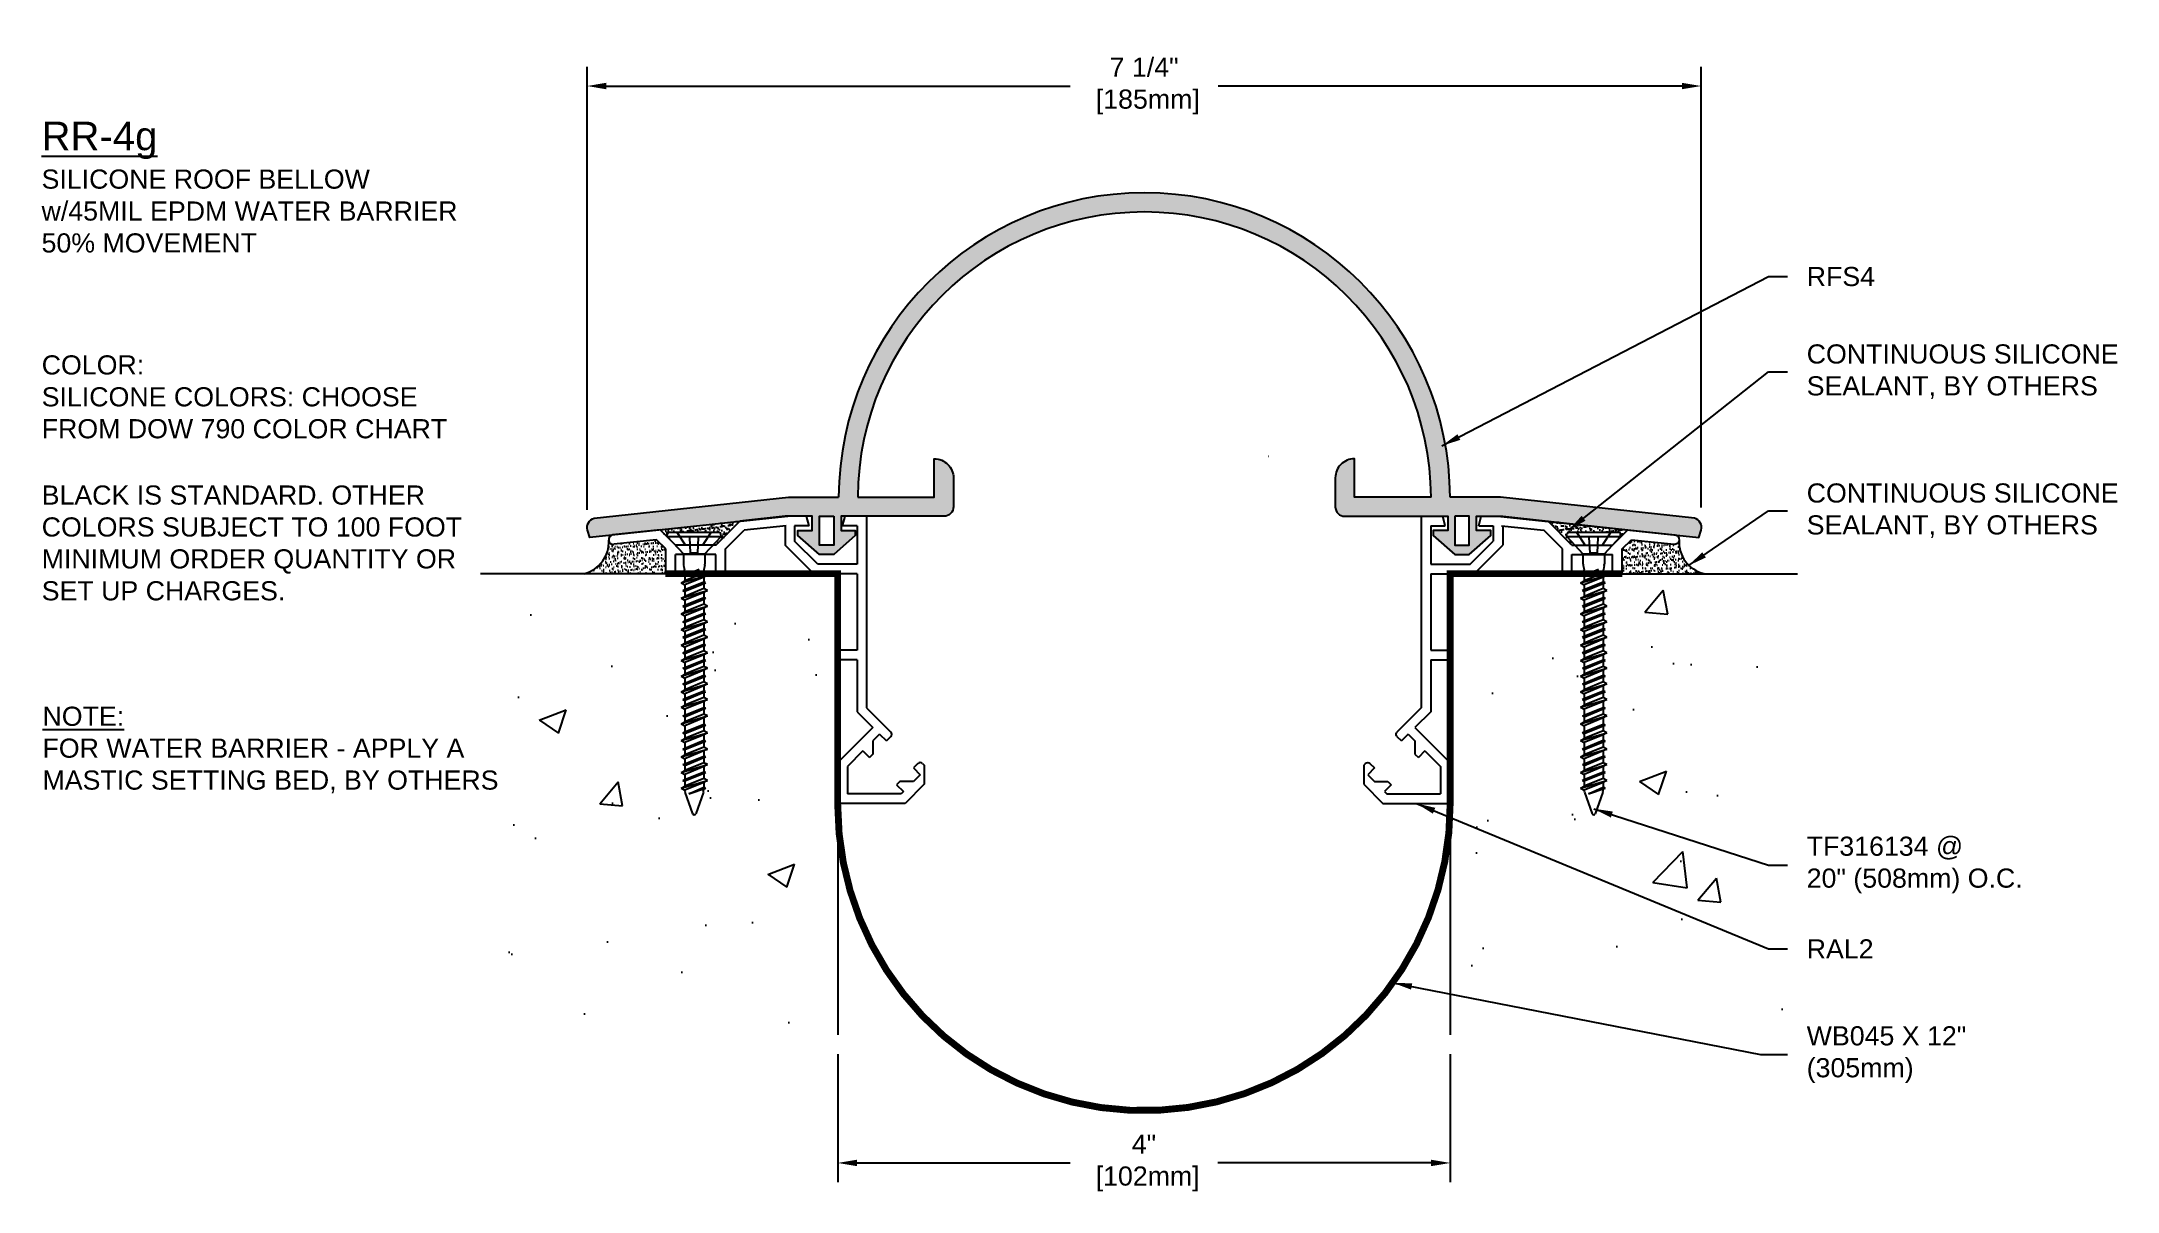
# Model space of a CAD drawing. Header units: inches. Extents: x 0.2 to 13.7, y 0.4 to 7.9.
import ezdxf

# ---------------------------------------------------------------- set-up
doc = ezdxf.new("R2010")
doc.units = ezdxf.units.IN
doc.header["$MEASUREMENT"] = 0
doc.linetypes.add('DASHED', pattern=[0.75, 0.5, -0.25])
for name, color, linetype in [('Anchors', 4, 'Continuous'), ('Conditions', 1, 'Continuous'), ('Dimensions', 3, 'Continuous'), ('Fillers', 2, 'Continuous'), ('Metals', 7, 'Continuous'), ('SILICONE', 5, 'Continuous'), ('TEXT', 2, 'Continuous')]:
    doc.layers.add(name, color=color, linetype=linetype)
doc.styles.add('ARIAL', font='arial.ttf')
doc.dimstyles.new('Arial', dxfattribs={"dimtxt": 0.125, "dimasz": 0.125, "dimexe": 0.125, "dimexo": 0.125, "dimgap": 0.125, "dimtad": 0, "dimtih": 1, "dimtoh": 1, "dimdec": 4, "dimzin": 3, "dimdsep": 46, "dimlunit": 4, "dimtxsty": 'ARIAL', "dimcen": 0.125, "dimadec": 0, "dimazin": 0, "dimtfac": 1, "dimtdec": 4, "dimtofl": 0, "dimtmove": 0, "dimatfit": 3, "dimfxl": 0, "dimfrac": 2, "dimtolj": 1, "dimtzin": 0, "dimarcsym": 0})
pattern_1 = [(50, (25.3113, -56.3333), (1.79315, -0.15688), [0.1875, -2.0625]), (355, (25.3113, -56.3333), (-0.34688, 1.88048), [0.15, -1.65]), (100.4514, (25.4607, -56.3464), (1.44627, 1.7236), [0.15935, -1.752855]), (46.1842, (25.3113, -55.8333), (2.6681, -0.4138), [0.28125, -3.09375]), (96.6356, (25.5336, -55.8678), (2.33665, 2.4353), [0.23903, -2.62928]), (351.184, (25.3113, -55.8333), (2.33665, 2.4353), [0.225, -2.475]), (21, (25.5613, -55.9583), (1.492268, -1.006547), [0.1875, -2.0625]), (326, (25.5613, -55.9583), (0.60829, 1.812875), [0.15, -1.65]), (71.4514, (25.6856, -56.0422), (2.100556, 0.80633), [0.15935, -1.752855]), (37.5, (25.31125, -56.33334), (0.0303996, 0.8322346), [0, -1.63, 0, -1.675, 0, -1.65625]), (7.5, (25.31125, -56.3333), (0.657674, 0.986029), [0, -0.955, 0, -1.5925, 0, -0.63125]), (327.5, (24.75375, -56.33334), (1.334556, -0.056387), [0, -0.625, 0, -1.95, 0, -2.5875]), (317.5, (24.5038, -56.3333), (1.457965, 0.250262), [0, -0.8125, 0, -1.295, 0, -1.8375])]

# ---------------------------------------------------------------- blocks, each defined once
blk = doc.blocks.new('*D4')
at = {"layer": 'DEFPOINTS', "color": 0}
for p in [(5.355, 1.396), (9.355, 1.396), (9.355, 0.56)]:
    blk.add_point(p, dxfattribs=at)
at = {"layer": 'Dimensions', "color": 0, "lineweight": -2}
for p, q in [((5.355, 1.271), (5.355, 0.435)), ((9.355, 1.271), (9.355, 0.435)), ((5.48, 0.56), (6.872, 0.56)), ((9.23, 0.56), (7.838, 0.56))]:
    blk.add_line(p, q, dxfattribs=at)
at = {"layer": 'Dimensions', "color": 0}
for points in [[(5.48, 0.581), (5.48, 0.539), (5.355, 0.56)], [(9.23, 0.581), (9.23, 0.539), (9.355, 0.56)]]:
    blk.add_solid(points, dxfattribs=at)
at = {"layer": 'Dimensions', "color": 0, "insert": (7.355, 0.56), "char_height": 0.125, "attachment_point": 5, "style": 'ARIAL'}
blk.add_mtext('\\A1;4"\\P [102mm]', dxfattribs=at)
blk = doc.blocks.new('*D5')
at = {"layer": 'DEFPOINTS', "color": 0}
for p in [(10.994, 7.592), (3.718, 4.699), (10.994, 4.715)]:
    blk.add_point(p, dxfattribs=at)
at = {"layer": 'Dimensions', "color": 0, "lineweight": -2}
for p, q in [((3.718, 4.824), (3.718, 7.717)), ((10.994, 4.84), (10.994, 7.717)), ((3.843, 7.592), (6.873, 7.592)), ((10.869, 7.592), (7.839, 7.592))]:
    blk.add_line(p, q, dxfattribs=at)
at = {"layer": 'Dimensions', "color": 0}
for points in [[(3.843, 7.613), (3.843, 7.571), (3.718, 7.592)], [(10.869, 7.613), (10.869, 7.571), (10.994, 7.592)]]:
    blk.add_solid(points, dxfattribs=at)
at = {"layer": 'Dimensions', "color": 0, "insert": (7.356, 7.592), "char_height": 0.125, "attachment_point": 5, "style": 'ARIAL'}
blk.add_mtext('\\A1;7 1/4"\\P [185mm]', dxfattribs=at)
blk = doc.blocks.new('A$C63CB1885')
for p, q in [((-0.176, 0), (-0.175, 0.018)), ((-0.176, 0), (0.176, 0)), ((-0.176, 0), (-0.07, -0.113)), ((-0.163, 0.029), (0.163, 0.029)), ((0.07, -0.113), (0.176, 0)), ((0.176, 0), (0.175, 0.018)), ((-0.07, -0.113), (0.07, -0.113)), ((-0.07, -0.113), (-0.07, -0.18)), ((0.07, -0.113), (0.07, -0.18)), ((-0.086, -0.302), (0.086, -0.251)), ((-0.074, -0.251), (0.032, -0.215)), ((-0.074, -0.251), (-0.062, -0.245)), ((-0.074, -0.251), (-0.062, -0.257)), ((-0.069, -0.189), (-0.063, -0.215)), ((-0.062, -0.245), (0.032, -0.215)), ((0.032, -0.215), (-0.062, -0.257)), ((-0.062, -0.225), (-0.062, -0.245)), ((0.062, -0.238), (-0.062, -0.289)), ((-0.062, -0.257), (-0.062, -0.289)), ((0.062, -0.264), (-0.062, -0.315)), ((0.062, -0.225), (0.062, -0.238)), ((0.086, -0.251), (0.062, -0.238)), ((0.086, -0.251), (0.062, -0.264)), ((0.062, -0.264), (0.062, -0.296)), ((0.069, -0.189), (0.063, -0.215)), ((-0.086, -0.302), (-0.062, -0.289)), ((-0.086, -0.302), (-0.062, -0.315)), ((-0.086, -0.403), (0.086, -0.353)), ((-0.086, -0.403), (-0.062, -0.391)), ((-0.086, -0.403), (-0.062, -0.416)), ((-0.074, -0.353), (0.074, -0.302)), ((-0.074, -0.353), (-0.062, -0.346)), ((-0.074, -0.353), (-0.062, -0.359)), ((-0.074, -0.454), (0.074, -0.403)), ((-0.062, -0.346), (0.062, -0.296)), ((0.062, -0.308), (-0.062, -0.359)), ((-0.062, -0.315), (-0.062, -0.346)), ((0.062, -0.34), (-0.062, -0.391)), ((-0.062, -0.359), (-0.062, -0.391)), ((0.062, -0.366), (-0.062, -0.416)), ((-0.062, -0.448), (0.062, -0.397)), ((0.074, -0.302), (0.062, -0.296)), ((0.074, -0.302), (0.062, -0.308)), ((0.062, -0.308), (0.062, -0.34)), ((0.086, -0.353), (0.062, -0.34)), ((0.086, -0.353), (0.062, -0.366)), ((0.062, -0.366), (0.062, -0.397)), ((0.074, -0.403), (0.062, -0.397)), ((0.074, -0.403), (0.062, -0.41)), ((-0.086, -0.505), (0.086, -0.454)), ((-0.086, -0.505), (-0.062, -0.492)), ((-0.086, -0.505), (-0.062, -0.518)), ((-0.074, -0.454), (-0.062, -0.448)), ((-0.074, -0.454), (-0.062, -0.46)), ((-0.074, -0.556), (0.074, -0.505)), ((0.062, -0.41), (-0.062, -0.46)), ((-0.062, -0.416), (-0.062, -0.448)), ((0.062, -0.441), (-0.062, -0.492)), ((-0.062, -0.46), (-0.062, -0.492)), ((0.062, -0.467), (-0.062, -0.518)), ((-0.062, -0.55), (0.062, -0.499)), ((0.062, -0.511), (-0.062, -0.562)), ((-0.062, -0.518), (-0.062, -0.55)), ((0.062, -0.41), (0.062, -0.441)), ((0.086, -0.454), (0.062, -0.441)), ((0.086, -0.454), (0.062, -0.467)), ((0.062, -0.467), (0.062, -0.499)), ((0.074, -0.505), (0.062, -0.499)), ((0.074, -0.505), (0.062, -0.511)), ((0.062, -0.511), (0.062, -0.543)), ((-0.086, -0.607), (0.086, -0.556)), ((-0.086, -0.607), (-0.062, -0.594)), ((-0.086, -0.607), (-0.062, -0.619)), ((-0.086, -0.708), (0.086, -0.657)), ((-0.074, -0.556), (-0.062, -0.55)), ((-0.074, -0.556), (-0.062, -0.562)), ((-0.074, -0.657), (0.074, -0.607)), ((-0.074, -0.657), (-0.062, -0.651)), ((-0.074, -0.657), (-0.062, -0.664)), ((0.062, -0.543), (-0.062, -0.594)), ((-0.062, -0.562), (-0.062, -0.594)), ((0.062, -0.569), (-0.062, -0.619)), ((-0.062, -0.651), (0.062, -0.6)), ((0.062, -0.613), (-0.062, -0.664)), ((-0.062, -0.619), (-0.062, -0.651)), ((0.062, -0.644), (-0.062, -0.695)), ((-0.062, -0.664), (-0.062, -0.695)), ((0.062, -0.67), (-0.062, -0.721)), ((0.086, -0.556), (0.062, -0.543)), ((0.086, -0.556), (0.062, -0.569)), ((0.062, -0.569), (0.062, -0.6)), ((0.074, -0.607), (0.062, -0.6)), ((0.074, -0.607), (0.062, -0.613)), ((0.062, -0.613), (0.062, -0.644)), ((0.086, -0.657), (0.062, -0.644)), ((0.086, -0.657), (0.062, -0.67)), ((0.062, -0.67), (0.062, -0.702)), ((-0.086, -0.708), (-0.062, -0.695)), ((-0.086, -0.708), (-0.062, -0.721)), ((-0.086, -0.81), (0.086, -0.759)), ((-0.086, -0.81), (-0.062, -0.797)), ((-0.086, -0.81), (-0.062, -0.823)), ((-0.074, -0.759), (0.074, -0.708)), ((-0.074, -0.759), (-0.062, -0.753)), ((-0.074, -0.759), (-0.062, -0.765)), ((-0.074, -0.86), (0.074, -0.81)), ((-0.062, -0.753), (0.062, -0.702)), ((0.062, -0.714), (-0.062, -0.765)), ((-0.062, -0.721), (-0.062, -0.753)), ((0.062, -0.746), (-0.062, -0.797)), ((-0.062, -0.765), (-0.062, -0.797)), ((0.062, -0.772), (-0.062, -0.823)), ((-0.062, -0.854), (0.062, -0.804)), ((0.074, -0.708), (0.062, -0.702)), ((0.074, -0.708), (0.062, -0.714)), ((0.062, -0.714), (0.062, -0.746)), ((0.086, -0.759), (0.062, -0.746)), ((0.086, -0.759), (0.062, -0.772)), ((0.062, -0.772), (0.062, -0.804)), ((0.074, -0.81), (0.062, -0.804)), ((0.074, -0.81), (0.062, -0.816)), ((-0.086, -0.911), (0.086, -0.86)), ((-0.086, -0.911), (-0.062, -0.898)), ((-0.086, -0.911), (-0.062, -0.924)), ((-0.074, -0.86), (-0.062, -0.854)), ((-0.074, -0.86), (-0.062, -0.867)), ((-0.074, -0.962), (0.074, -0.911)), ((0.062, -0.816), (-0.062, -0.867)), ((-0.062, -0.823), (-0.062, -0.854)), ((0.062, -0.848), (-0.062, -0.898)), ((-0.062, -0.867), (-0.062, -0.898)), ((0.062, -0.873), (-0.062, -0.924)), ((-0.062, -0.956), (0.062, -0.905)), ((0.062, -0.917), (-0.062, -0.968)), ((-0.062, -0.924), (-0.062, -0.956)), ((0.062, -0.816), (0.062, -0.848)), ((0.086, -0.86), (0.062, -0.848)), ((0.086, -0.86), (0.062, -0.873)), ((0.062, -0.873), (0.062, -0.905)), ((0.074, -0.911), (0.062, -0.905)), ((0.074, -0.911), (0.062, -0.917)), ((0.062, -0.917), (0.062, -0.949)), ((-0.086, -1.013), (0.086, -0.962)), ((-0.086, -1.013), (-0.062, -1)), ((-0.086, -1.013), (-0.062, -1.026)), ((-0.086, -1.114), (0.086, -1.064)), ((-0.074, -0.962), (-0.062, -0.956)), ((-0.074, -0.962), (-0.062, -0.968)), ((-0.074, -1.064), (0.074, -1.013)), ((-0.074, -1.064), (-0.062, -1.057)), ((-0.074, -1.064), (-0.062, -1.07)), ((0.062, -0.949), (-0.062, -1)), ((-0.062, -0.968), (-0.062, -1)), ((0.062, -0.975), (-0.062, -1.026)), ((-0.062, -1.057), (0.062, -1.007)), ((0.062, -1.019), (-0.062, -1.07)), ((-0.062, -1.026), (-0.062, -1.057)), ((0.062, -1.051), (-0.062, -1.101)), ((-0.062, -1.07), (-0.062, -1.101)), ((0.062, -1.077), (-0.062, -1.127)), ((0.086, -0.962), (0.062, -0.949)), ((0.086, -0.962), (0.062, -0.975)), ((0.062, -0.975), (0.062, -1.007)), ((0.074, -1.013), (0.062, -1.007)), ((0.074, -1.013), (0.062, -1.019)), ((0.062, -1.019), (0.062, -1.051)), ((0.086, -1.064), (0.062, -1.051)), ((0.086, -1.064), (0.062, -1.077)), ((0.062, -1.077), (0.062, -1.115)), ((-0.086, -1.114), (-0.062, -1.101)), ((-0.086, -1.114), (-0.062, -1.127)), ((-0.086, -1.222), (0.086, -1.171)), ((-0.086, -1.222), (-0.062, -1.209)), ((-0.074, -1.171), (0.074, -1.121)), ((-0.074, -1.171), (-0.062, -1.165)), ((-0.074, -1.171), (-0.062, -1.178)), ((-0.062, -1.165), (0.062, -1.115)), ((0.062, -1.127), (-0.062, -1.178)), ((-0.062, -1.127), (-0.062, -1.165)), ((0.062, -1.159), (-0.062, -1.209)), ((-0.062, -1.178), (-0.062, -1.209)), ((0.062, -1.184), (-0.062, -1.235)), ((0.074, -1.121), (0.062, -1.115)), ((0.074, -1.121), (0.062, -1.127)), ((0.062, -1.127), (0.062, -1.159)), ((0.086, -1.171), (0.062, -1.159)), ((0.086, -1.171), (0.062, -1.184)), ((0.062, -1.184), (0.062, -1.225)), ((-0.086, -1.222), (-0.062, -1.235)), ((-0.086, -1.332), (0.086, -1.282)), ((-0.086, -1.332), (-0.062, -1.319)), ((-0.086, -1.332), (-0.062, -1.345)), ((-0.074, -1.282), (0.074, -1.231)), ((-0.074, -1.282), (-0.062, -1.275)), ((-0.074, -1.282), (-0.062, -1.288)), ((-0.074, -1.387), (0.074, -1.336)), ((-0.062, -1.275), (0.062, -1.225)), ((-0.062, -1.235), (-0.062, -1.275)), ((0.062, -1.237), (-0.062, -1.288)), ((0.062, -1.269), (-0.062, -1.319)), ((-0.062, -1.288), (-0.062, -1.319)), ((0.062, -1.295), (-0.062, -1.345)), ((-0.062, -1.381), (0.062, -1.33)), ((0.062, -1.343), (-0.062, -1.393)), ((-0.062, -1.345), (-0.062, -1.381)), ((0.074, -1.231), (0.062, -1.225)), ((0.074, -1.231), (0.062, -1.237)), ((0.062, -1.237), (0.062, -1.269)), ((0.086, -1.282), (0.062, -1.269)), ((0.086, -1.282), (0.062, -1.295)), ((0.062, -1.295), (0.062, -1.33)), ((0.074, -1.336), (0.062, -1.33)), ((0.074, -1.336), (0.062, -1.343)), ((0.062, -1.343), (0.062, -1.374)), ((-0.086, -1.438), (0.086, -1.387)), ((-0.086, -1.438), (-0.062, -1.425)), ((-0.086, -1.438), (-0.062, -1.451)), ((-0.086, -1.54), (0.086, -1.489)), ((-0.074, -1.387), (-0.062, -1.381)), ((-0.074, -1.387), (-0.062, -1.393)), ((-0.074, -1.489), (0.074, -1.439)), ((-0.074, -1.489), (-0.062, -1.483)), ((-0.074, -1.489), (-0.062, -1.496)), ((0.062, -1.374), (-0.062, -1.425)), ((-0.062, -1.393), (-0.062, -1.425)), ((0.062, -1.4), (-0.062, -1.451)), ((-0.062, -1.483), (0.062, -1.433)), ((0.062, -1.445), (-0.062, -1.496)), ((-0.062, -1.451), (-0.062, -1.483)), ((0.062, -1.477), (-0.062, -1.527)), ((0.086, -1.387), (0.062, -1.374)), ((0.086, -1.387), (0.062, -1.4)), ((0.062, -1.4), (0.062, -1.433)), ((0.074, -1.439), (0.062, -1.433)), ((0.074, -1.439), (0.062, -1.445)), ((0.062, -1.445), (0.062, -1.477)), ((0.086, -1.489), (0.062, -1.477)), ((0.086, -1.489), (0.062, -1.502)), ((-0.086, -1.54), (-0.062, -1.527)), ((-0.086, -1.54), (-0.062, -1.553)), ((-0.086, -1.643), (0.086, -1.592)), ((-0.074, -1.592), (0.074, -1.541)), ((-0.074, -1.592), (-0.062, -1.586)), ((-0.074, -1.592), (-0.062, -1.598)), ((-0.062, -1.496), (-0.062, -1.527)), ((0.062, -1.502), (-0.062, -1.553)), ((-0.062, -1.586), (0.062, -1.535)), ((0.062, -1.547), (-0.062, -1.598)), ((-0.062, -1.553), (-0.062, -1.586)), ((0.062, -1.579), (-0.062, -1.63)), ((-0.062, -1.598), (-0.062, -1.63)), ((0.062, -1.605), (-0.062, -1.655)), ((0.062, -1.502), (0.062, -1.535)), ((0.074, -1.541), (0.062, -1.535)), ((0.074, -1.541), (0.062, -1.547)), ((0.062, -1.547), (0.062, -1.579)), ((0.086, -1.592), (0.062, -1.579)), ((0.086, -1.592), (0.062, -1.605)), ((0.062, -1.605), (0.062, -1.652)), ((-0.086, -1.643), (-0.062, -1.63)), ((-0.086, -1.643), (-0.062, -1.655)), ((-0.06, -1.668), (-0.01, -1.81)), ((-0.034, -1.679), (0.062, -1.636)), ((-0.034, -1.679), (0.074, -1.643)), ((0.062, -1.649), (-0.034, -1.679)), ((0.06, -1.668), (0.01, -1.81)), ((0.074, -1.643), (0.062, -1.636)), ((0.074, -1.643), (0.062, -1.649))]:
    blk.add_line(p, q)
at = {"linetype": 'DASHED', "ltscale": 0.025}
for p, q in [((-0.113, 0.029), (-0.024, -0.106)), ((-0.024, -0.106), (-0.031, 0.028)), ((0.024, -0.106), (0.031, 0.029)), ((0.112, 0.029), (0.024, -0.106)), ((-0.024, -0.106), (0.024, -0.106))]:
    blk.add_line(p, q, dxfattribs=at)
for centre, radius, start, end in [((-0.163, 0.017), 0.0112, 90, 175), ((0.163, 0.017), 0.0112, 5, 90), ((-0.023, -0.18), 0.0465, 180, 191.9357), ((-0.109, -0.225), 0.0465, 0, 11.9357), ((0.109, -0.225), 0.0465, 168.0643, 180), ((0.023, -0.18), 0.0465, 348.0643, 0), ((-0.016, -1.652), 0.0465, 183.9476, 199.3058), ((0.016, -1.652), 0.0465, 340.6942, 0), ((0, -1.806), 0.0106, 204.1001, 335.8999)]:
    blk.add_arc(centre, radius, start, end)
blk = doc.blocks.new('TF316134')
blk.add_blockref('A$C63CB1885', (0, -0.0285))
blk = doc.blocks.new('RAL2')
for p, q in [((-1.162, 1.787), (-1.47, 1.753)), ((-1.062, 1.687), (-1.162, 1.787)), ((-0.797, 1.687), (-0.642, 1.843)), ((-0.735, 1.662), (-0.613, 1.784)), ((-0.345, 1.875), (-0.642, 1.843)), ((-0.338, 1.813), (-0.613, 1.784)), ((-0.205, 1.875), (-0.345, 1.875)), ((-0.345, 1.813), (-0.345, 1.687)), ((-0.188, 1.813), (-0.283, 1.813)), ((-0.283, 1.813), (-0.283, 1.713)), ((-0.188, 1.813), (-0.205, 1.875)), ((0.03, 1.813), (0.047, 1.875)), ((0.125, 1.813), (0.03, 1.813)), ((0.187, 1.875), (0.047, 1.875)), ((0.125, 1.813), (0.125, 1.562)), ((0.187, 1.875), (0.187, 0.625)), ((-1.497, 1.72), (-1.497, 1.718)), ((-1.185, 1.722), (-1.464, 1.692)), ((-1.125, 1.662), (-1.185, 1.722)), ((-1.125, 1.5), (-1.125, 1.662)), ((-0.797, 1.687), (-1.062, 1.687)), ((-0.735, 1.5), (-0.735, 1.662)), ((-0.158, 1.5), (-0.345, 1.687)), ((-0.132, 1.562), (-0.283, 1.713)), ((-1.062, 1.5), (-1.125, 1.5)), ((-0.797, 1.625), (-1.062, 1.625)), ((-1.062, 1.5), (-1.062, 1.625)), ((-0.797, 1.5), (-0.797, 1.625)), ((-0.735, 1.5), (-0.797, 1.5)), ((0.125, 1.5), (-0.158, 1.5)), ((0.125, 1.562), (-0.132, 1.562)), ((0.125, 1.5), (0.125, 1)), ((0, 1), (0, 0.938)), ((0.125, 1), (0, 1)), ((0.125, 0.938), (0, 0.938)), ((0.125, 0.938), (0.125, 0.599)), ((0.125, 0.599), (0.228, 0.496)), ((0.187, 0.625), (0.346, 0.466)), ((0.228, 0.496), (0, 0.268)), ((0.272, 0.452), (0.228, 0.408)), ((0.228, 0.408), (0.228, 0.321)), ((0.272, 0.452), (0.316, 0.408)), ((0.346, 0.438), (0.316, 0.408)), ((0.163, 0.343), (0.062, 0.242)), ((0.163, 0.343), (0.206, 0.299)), ((0.228, 0.321), (0.206, 0.299)), ((0, 0.268), (0, 0)), ((0.062, 0.242), (0.062, 0.062)), ((0.405, 0.144), (0.383, 0.122)), ((0.493, 0.143), (0.405, 0.144)), ((0.522, 0.261), (0.493, 0.232)), ((0.493, 0.232), (0.537, 0.187)), ((0.537, 0.187), (0.493, 0.143)), ((0.551, 0.261), (0.563, 0.249)), ((0.563, 0.249), (0.563, 0.125)), ((0.438, 0), (0, 0)), ((0.412, 0.062), (0.062, 0.062)), ((0.383, 0.122), (0.428, 0.077)), ((0.428, 0.077), (0.412, 0.062)), ((0.563, 0.125), (0.438, 0))]:
    blk.add_line(p, q)
for centre, radius, start, end in [((-1.467, 1.723), 0.03, 96.1768, 186.1768), ((-1.467, 1.721), 0.03, 186.1768, 276.1768), ((0.332, 0.452), 0.02, 315, 45), ((0.537, 0.247), 0.02, 45, 135)]:
    blk.add_arc(centre, radius, start, end)
blk = doc.blocks.new('RFS4 at 4RR')
h = blk.add_hatch(color=256)
h.dxf.hatch_style = 1
h.paths.add_polyline_path([(0.172, 0.125), (-0.156, 0.125), (-1.424, -0.013, 0.414214), (-1.468, -0.09), (-1.452, -0.138), (-0.14, 0), (0, 0), (0, -0.094), (-0.094, -0.094), (-0.094, -0.125), (0.047, -0.25), (0.094, -0.25), (0.141, -0.25), (0.281, -0.125), (0.281, -0.094), (0.188, -0.094), (0.188, 0), (0.859, 0, 0.414214), (0.922, 0.062), (0.922, 0.251, 0.416578), (0.797, 0.375), (0.797, 0.125), (0.297, 0.125, -0.994455), (4.041, 0.125), (3.541, 0.125), (3.541, 0.375, 0.416578), (3.416, 0.251), (3.416, 0.062, 0.414214), (3.478, 0), (4.15, 0), (4.15, -0.094), (4.056, -0.094), (4.056, -0.125), (4.197, -0.25), (4.244, -0.25), (4.291, -0.25), (4.431, -0.125), (4.431, -0.094), (4.338, -0.094), (4.338, 0), (4.477, 0), (5.79, -0.138), (5.806, -0.09, 0.414214), (5.762, -0.013), (4.494, 0.125), (4.166, 0.125, 0.994802)])
h.paths.add_polyline_path([(4.197, 0), (4.244, 0), (4.291, 0), (4.291, -0.188), (4.197, -0.188)], flags=16)
h.paths.add_polyline_path([(0.141, 0), (0.141, -0.188), (0.047, -0.188), (0.047, 0), (0.094, 0)], flags=16)
for points in [[(0.297, 0.125), (0.797, 0.125), (0.797, 0.375), (0.798, 0.375, -0.414214), (0.922, 0.251), (0.922, 0.062, -0.414214), (0.859, 0), (0.188, 0), (0.188, -0.094), (0.281, -0.094), (0.281, -0.125), (0.141, -0.25), (0.094, -0.25), (0.047, -0.25), (-0.094, -0.125), (-0.094, -0.094), (0, -0.094), (0, 0), (-0.14, 0), (-1.452, -0.138), (-1.468, -0.09, -0.414214), (-1.424, -0.013), (-0.156, 0.125), (0.172, 0.125)], [(4.041, 0.125), (3.541, 0.125), (3.541, 0.375), (3.54, 0.375, 0.414214), (3.416, 0.251), (3.416, 0.062, 0.414214), (3.478, 0), (4.15, 0), (4.15, -0.094), (4.056, -0.094), (4.056, -0.125), (4.197, -0.25), (4.244, -0.25), (4.291, -0.25), (4.431, -0.125), (4.431, -0.094), (4.338, -0.094), (4.338, 0), (4.477, 0), (5.79, -0.138), (5.806, -0.09, 0.414214), (5.762, -0.013), (4.494, 0.125), (4.166, 0.125)]]:
    blk.add_lwpolyline(points, format="xyb")
for points in [[(0.141, 0), (0.141, -0.188), (0.047, -0.188), (0.047, 0), (0.094, 0)], [(4.197, 0), (4.197, -0.188), (4.291, -0.188), (4.291, 0), (4.244, 0)]]:
    blk.add_lwpolyline(points, close=True)
for radius, start, end in [(1.997, 0.2986, 179.7014), (1.872, 0.3186, 179.6814)]:
    blk.add_arc((2.169, 0.115), radius, start, end)

msp = doc.modelspace()

# ---------------------------------------------------------------- hatches: boundary and pattern name
at = {"layer": 'Conditions'}
h = msp.add_hatch(dxfattribs=at)
h.set_pattern_fill('AR-SAND', color=256, scale=0.02)
h.set_pattern_definition([(37.5, (0.041353, 0.284567), (-0.00125987, 0.03853648), [0, -0.0304, 0, -0.034, 0, -0.0325]), (7.5, (0.041353, 0.284567), (0.03539553, 0.05644292), [0, -0.0164, 0, -0.0274, 0, -0.0105]), (327.5, (0.016753, 0.284567), (0.06228284, 0.00011318), [0, -0.01, 0, -0.036, 0, -0.047]), (317.5, (0.01675, 0.284567), (0.06012253, 0.0175535), [0, -0.005, 0, -0.0236, 0, -0.027])])
h.paths.add_polyline_path([(4.71507, 4.75054), (4.1946, 4.69421), (4.28331, 4.60549), (4.24126, 4.64991), (4.24286, 4.66814, -0.38887873), (4.25407, 4.67841), (4.58096, 4.67841, -0.38887873), (4.59217, 4.66814), (4.59376, 4.64991), (4.54144, 4.59464), (4.55917, 4.59464)])
h = msp.add_hatch(dxfattribs=at)
h.set_pattern_fill('AR-SAND', color=256, scale=0.02)
h.set_pattern_definition([(37.5, (-2.958647, 0.284567), (-0.00125987, 0.038536475), [0, -0.0304, 0, -0.034, 0, -0.0325]), (7.5, (-2.958647, 0.284567), (0.03539553, 0.05644292), [0, -0.0164, 0, -0.0274, 0, -0.0105]), (327.5, (-2.983247, 0.284567), (0.06228284, 0.00011318), [0, -0.01, 0, -0.036, 0, -0.047]), (317.5, (-2.98325, 0.284567), (0.06012253, 0.01755351), [0, -0.005, 0, -0.0236, 0, -0.027])])
h.paths.add_polyline_path([(9.99477, 4.75054), (10.15067, 4.59464), (10.1684, 4.59464), (10.11608, 4.64991), (10.11767, 4.66814, -0.38887873), (10.12888, 4.67841), (10.45577, 4.67841, -0.38887873), (10.46698, 4.66814), (10.46858, 4.64991), (10.42653, 4.60549), (10.51524, 4.69421)])
h = msp.add_hatch(dxfattribs=at)
h.set_pattern_fill('AR-SAND', color=256, scale=0.02)
h.set_pattern_definition([(37.5, (-0.003258, -0.90988), (-0.00125987, 0.03853648), [0, -0.0304, 0, -0.034, 0, -0.0325]), (7.5, (-0.00326, -0.90988), (0.03539553, 0.05644292), [0, -0.0164, 0, -0.0274, 0, -0.0105]), (327.5, (-0.027858, -0.90988), (0.06228284, 0.00011318), [0, -0.01, 0, -0.036, 0, -0.047]), (317.5, (-0.02786, -0.90988), (0.06012253, 0.0175535), [0, -0.005, 0, -0.0236, 0, -0.027])])
h.paths.add_polyline_path([(4.23167, 4.56946), (4.17175, 4.62937), (3.89317, 4.59922, -0.41421356), (3.86011, 4.62582, -0.35781751), (3.69864, 4.40764), (4.23167, 4.40764)])
h = msp.add_hatch(dxfattribs=at)
h.set_pattern_fill('AR-SAND', color=256, scale=0.02)
h.set_pattern_definition([(37.5, (1.98761, -0.908892), (-0.00125987, 0.03853648), [0, -0.0304, 0, -0.034, 0, -0.0325]), (7.5, (1.98761, -0.90889), (0.03539553, 0.05644292), [0, -0.0164, 0, -0.0274, 0, -0.0105]), (327.5, (1.96301, -0.908892), (0.06228284, 0.00011318), [0, -0.01, 0, -0.036, 0, -0.047]), (317.5, (1.96301, -0.90889), (0.06012253, 0.0175535), [0, -0.005, 0, -0.0236, 0, -0.027])])
edge = h.paths.add_edge_path()
edge.add_line((10.47817, 4.56946), (10.53809, 4.62937))
edge.add_line((10.53809, 4.62937), (10.81678, 4.60021))
edge.add_arc((10.82001, 4.63004), 0.03, 263.823199, 353.823199)
edge.add_arc((11.06349, 4.61609), 0.21393, 177.127365, 255.879759)
edge.add_line((11.0113, 4.40862), (10.47817, 4.40862))
edge.add_line((10.47817, 4.40862), (10.47817, 4.56946))
h = msp.add_hatch(dxfattribs=at)
h.set_pattern_fill('AR-CONC', color=256, scale=0.25)
h.set_pattern_definition(pattern_1)
h.paths.add_polyline_path([(4.33126, 3.24485), (4.35526, 3.25777), (4.35526, 3.28947), (4.34382, 3.29563), (4.35526, 3.30179), (4.35526, 3.33349), (4.33126, 3.34641), (4.35526, 3.35934), (4.35526, 3.39103), (4.34382, 3.39719), (4.35526, 3.40336), (4.35526, 3.43505), (4.33126, 3.44797), (4.35526, 3.4609), (4.35526, 3.49259), (4.34382, 3.49876), (4.35526, 3.50492), (4.35526, 3.5288), (4.33126, 3.54172), (4.35526, 3.55465), (4.35526, 3.58634), (4.34382, 3.59251), (4.35526, 3.59867), (4.35526, 3.63036), (4.33126, 3.64329), (4.35526, 3.65621), (4.35526, 3.68791), (4.34382, 3.69407), (4.35526, 3.70023), (4.35526, 3.73193), (4.33126, 3.74485), (4.35526, 3.75777), (4.35526, 3.78947), (4.34382, 3.79563), (4.35526, 3.80179), (4.35526, 3.83349), (4.33126, 3.84641), (4.35526, 3.85934), (4.35526, 3.89103), (4.34382, 3.89719), (4.35526, 3.90336), (4.35526, 3.93505), (4.33126, 3.94797), (4.35526, 3.9609), (4.35526, 3.99259), (4.34382, 3.99876), (4.35526, 4.00492), (4.35526, 4.03661), (4.33126, 4.04954), (4.35526, 4.06246), (4.35526, 4.09416), (4.34382, 4.10032), (4.35526, 4.10648), (4.35526, 4.13818), (4.33126, 4.1511), (4.35526, 4.16402), (4.35526, 4.19572), (4.34382, 4.20188), (4.35526, 4.20804), (4.35526, 4.23974), (4.33126, 4.25266), (4.35526, 4.26559), (4.35526, 4.29728), (4.34382, 4.30344), (4.35526, 4.30961), (4.35526, 4.3413), (4.33126, 4.35422), (4.35526, 4.36715), (4.35526, 4.39884), (4.33893, 4.40764), (3.0222, 4.40764), (3.0222, 1.39584), (5.35492, 1.39584), (5.35492, 4.40764), (5.19867, 4.40764), (4.49888, 4.40764), (4.50376, 4.40501), (4.47976, 4.39208), (4.47976, 4.36039), (4.49121, 4.35422), (4.47976, 4.34806), (4.47976, 4.31637), (4.50376, 4.30344), (4.47976, 4.29052), (4.47976, 4.25883), (4.49121, 4.25266), (4.47976, 4.2465), (4.47976, 4.21481), (4.50376, 4.20188), (4.47976, 4.18896), (4.47976, 4.15726), (4.49121, 4.1511), (4.47976, 4.14494), (4.47976, 4.11324), (4.50376, 4.10032), (4.47976, 4.08739), (4.47976, 4.0557), (4.49121, 4.04954), (4.47976, 4.04337), (4.47976, 4.01168), (4.50376, 3.99876), (4.47976, 3.98583), (4.47976, 3.95414), (4.49121, 3.94797), (4.47976, 3.94181), (4.47976, 3.91012), (4.50376, 3.89719), (4.47976, 3.88427), (4.47976, 3.85258), (4.49121, 3.84641), (4.47976, 3.84025), (4.47976, 3.80856), (4.50376, 3.79563), (4.47976, 3.78271), (4.47976, 3.75101), (4.49121, 3.74485), (4.47976, 3.73869), (4.47976, 3.70699), (4.50376, 3.69407), (4.47976, 3.68114), (4.47976, 3.64945), (4.49121, 3.64329), (4.47976, 3.63712), (4.47976, 3.60543), (4.50376, 3.59251), (4.47976, 3.57958), (4.47976, 3.5557), (4.49121, 3.54954), (4.47976, 3.54337), (4.47976, 3.51168), (4.50376, 3.49876), (4.47976, 3.48583), (4.47976, 3.45414), (4.49121, 3.44797), (4.47976, 3.44181), (4.47976, 3.41012), (4.50376, 3.39719), (4.47976, 3.38427), (4.47976, 3.35258), (4.49121, 3.34641), (4.47976, 3.34025), (4.47976, 3.30856), (4.50376, 3.29563), (4.47976, 3.28271), (4.47976, 3.25101), (4.49121, 3.24485), (4.47976, 3.23869), (4.47976, 3.20699), (4.50376, 3.19407), (4.47976, 3.18114), (4.47976, 3.14945), (4.49121, 3.14329), (4.47976, 3.13712), (4.47976, 3.10543), (4.50376, 3.09251), (4.47976, 3.07958), (4.47976, 3.04789), (4.49121, 3.04172), (4.47976, 3.03556), (4.47976, 3.00294, -0.08443704), (4.47715, 2.98757), (4.42774, 2.84651, -0.70927499), (4.40787, 2.84485), (4.35788, 2.98757, -0.08443704), (4.35526, 3.00294), (4.35526, 3.0288), (4.33126, 3.04172), (4.35526, 3.05465), (4.35526, 3.08634), (4.34382, 3.09251), (4.35526, 3.09867), (4.35526, 3.13036), (4.33126, 3.14329), (4.35526, 3.15621), (4.35526, 3.18791), (4.34382, 3.19407), (4.35526, 3.20023), (4.35526, 3.23193)])
h = msp.add_hatch(dxfattribs=at)
h.set_pattern_fill('AR-CONC', color=256, scale=0.25)
h.set_pattern_definition(pattern_1)
h.paths.add_polyline_path([(11.62408, 4.40764), (10.37369, 4.40764), (10.37858, 4.40501), (10.35458, 4.39208), (10.35458, 4.36039), (10.36602, 4.35422), (10.35458, 4.34806), (10.35458, 4.31637), (10.37858, 4.30344), (10.35458, 4.29052), (10.35458, 4.25883), (10.36602, 4.25266), (10.35458, 4.2465), (10.35458, 4.21481), (10.37858, 4.20188), (10.35458, 4.18896), (10.35458, 4.15726), (10.36602, 4.1511), (10.35458, 4.14494), (10.35458, 4.11324), (10.37858, 4.10032), (10.35458, 4.08739), (10.35458, 4.0557), (10.36602, 4.04954), (10.35458, 4.04337), (10.35458, 4.01168), (10.37858, 3.99876), (10.35458, 3.98583), (10.35458, 3.95414), (10.36602, 3.94797), (10.35458, 3.94181), (10.35458, 3.91012), (10.37858, 3.89719), (10.35458, 3.88427), (10.35458, 3.85258), (10.36602, 3.84641), (10.35458, 3.84025), (10.35458, 3.80856), (10.37858, 3.79563), (10.35458, 3.78271), (10.35458, 3.75101), (10.36602, 3.74485), (10.35458, 3.73869), (10.35458, 3.70699), (10.37858, 3.69407), (10.35458, 3.68114), (10.35458, 3.64945), (10.36602, 3.64329), (10.35458, 3.63712), (10.35458, 3.60543), (10.37858, 3.59251), (10.35458, 3.57958), (10.35458, 3.5557), (10.36602, 3.54954), (10.35458, 3.54337), (10.35458, 3.51168), (10.37858, 3.49876), (10.35458, 3.48583), (10.35458, 3.45414), (10.36602, 3.44797), (10.35458, 3.44181), (10.35458, 3.41012), (10.37858, 3.39719), (10.35458, 3.38427), (10.35458, 3.35258), (10.36602, 3.34641), (10.35458, 3.34025), (10.35458, 3.30856), (10.37858, 3.29563), (10.35458, 3.28271), (10.35458, 3.25101), (10.36602, 3.24485), (10.35458, 3.23869), (10.35458, 3.20699), (10.37858, 3.19407), (10.35458, 3.18114), (10.35458, 3.14945), (10.36602, 3.14329), (10.35458, 3.13712), (10.35458, 3.10543), (10.37858, 3.09251), (10.35458, 3.07958), (10.35458, 3.04789), (10.36602, 3.04172), (10.35458, 3.03556), (10.35458, 3.00294, -0.08443704), (10.35196, 2.98757), (10.30255, 2.84651, -0.70927499), (10.28269, 2.84485), (10.23269, 2.98757, -0.08443704), (10.23008, 3.00294), (10.23008, 3.0288), (10.20608, 3.04172), (10.23008, 3.05465), (10.23008, 3.08634), (10.21863, 3.09251), (10.23008, 3.09867), (10.23008, 3.13036), (10.20608, 3.14329), (10.23008, 3.15621), (10.23008, 3.18791), (10.21863, 3.19407), (10.23008, 3.20023), (10.23008, 3.23193), (10.20608, 3.24485), (10.23008, 3.25777), (10.23008, 3.28947), (10.21863, 3.29563), (10.23008, 3.30179), (10.23008, 3.33349), (10.20608, 3.34641), (10.23008, 3.35934), (10.23008, 3.39103), (10.21863, 3.39719), (10.23008, 3.40336), (10.23008, 3.43505), (10.20608, 3.44797), (10.23008, 3.4609), (10.23008, 3.49259), (10.21863, 3.49876), (10.23008, 3.50492), (10.23008, 3.5288), (10.20608, 3.54172), (10.23008, 3.55465), (10.23008, 3.58634), (10.21863, 3.59251), (10.23008, 3.59867), (10.23008, 3.63036), (10.20608, 3.64329), (10.23008, 3.65621), (10.23008, 3.68791), (10.21863, 3.69407), (10.23008, 3.70023), (10.23008, 3.73193), (10.20608, 3.74485), (10.23008, 3.75777), (10.23008, 3.78947), (10.21863, 3.79563), (10.23008, 3.80179), (10.23008, 3.83349), (10.20608, 3.84641), (10.23008, 3.85934), (10.23008, 3.89103), (10.21863, 3.89719), (10.23008, 3.90336), (10.23008, 3.93505), (10.20608, 3.94797), (10.23008, 3.9609), (10.23008, 3.99259), (10.21863, 3.99876), (10.23008, 4.00492), (10.23008, 4.03661), (10.20608, 4.04954), (10.23008, 4.06246), (10.23008, 4.09416), (10.21863, 4.10032), (10.23008, 4.10648), (10.23008, 4.13818), (10.20608, 4.1511), (10.23008, 4.16402), (10.23008, 4.19572), (10.21863, 4.20188), (10.23008, 4.20804), (10.23008, 4.23974), (10.20608, 4.25266), (10.23008, 4.26559), (10.23008, 4.29728), (10.21863, 4.30344), (10.23008, 4.30961), (10.23008, 4.3413), (10.20608, 4.35422), (10.23008, 4.36715), (10.23008, 4.39884), (10.21375, 4.40764), (9.35492, 4.40764), (9.35492, 1.39584), (11.62408, 1.39584)])
h.paths.add_polyline_path([(11.13086, 3.57568), (12.00884, 3.57568), (12.00884, 3.83327), (11.13086, 3.83327)], flags=9)

# ---------------------------------------------------------------- linework, layer by layer
for p, q in [((4.1946, 4.69421), (4.71507, 4.75054)), ((9.99477, 4.75054), (10.51524, 4.69421)), ((5.35492, 4.40764), (3.0222, 4.40764)), ((5.35492, 4.40764), (5.35492, 1.39584)), ((9.35492, 4.40764), (9.35492, 1.39584)), ((9.35492, 4.40764), (9.35492, 1.39584)), ((9.35492, 4.40764), (9.35492, 1.39584)), ((9.35492, 4.40764), (11.62408, 4.40764))]:
    msp.add_line(p, q, dxfattribs=at)
for centre, start, end in [((3.64645, 4.6151), 283.755736, 2.872635), ((11.06349, 4.61609), 177.127365, 256.244264)]:
    msp.add_arc(centre, 0.21393, start, end, dxfattribs=at)
at = {"layer": 'Fillers', "const_width": 0.045}
msp.add_lwpolyline([(4.22992, 4.40764), (5.35492, 4.40764), (5.35492, 2.90174, 1.00147584), (9.35492, 2.90764), (9.35492, 4.40764), (10.47992, 4.40764)], format="xyb", dxfattribs=at)
at = {"layer": 'SILICONE'}
msp.add_line((8.16817, 5.1722), (8.16717, 5.1722), dxfattribs=at)

# ---------------------------------------------------------------- block references
at = {"layer": 'Anchors'}
for p in [(4.41751, 4.67841), (10.29233, 4.67841)]:
    msp.add_blockref('TF316134', p, dxfattribs=at)
at = {"layer": 'Fillers'}
msp.add_blockref('RFS4 at 4RR', (5.18873, 4.78264), dxfattribs=at)
at = {"layer": 'Metals'}
msp.add_blockref('RAL2', (5.35667, 2.90764), dxfattribs=at)
at = {"layer": 'Metals', "xscale": -1}
msp.add_blockref('RAL2', (9.35317, 2.90764), dxfattribs=at)

# ---------------------------------------------------------------- texts
at = {"layer": 'TEXT', "attachment_point": 1, "style": 'ARIAL'}
for s, insert, char_height, width in [('{\\H0.56391x;\\LRR-4g\\P\\H0.66667x;\\lSILICONE ROOF BELLOW\\Pw/45MIL EPDM WATER BARRIER\\P50% MOVEMENT}', (0.15522, 7.3593), 0.3325, 3.5577527), ('COLOR:{\\L                             \\~\\P}SILICONE COLORS: CHOOSE FROM DOW 790 COLOR CHART', (0.1561, 5.83352), 0.125, 2.6476892), ('BLACK IS STANDARD. OTHER COLORS SUBJECT TO 100 FOOT  MINIMUM ORDER QUANTITY OR SET UP CHARGES.', (0.1561, 4.98371), 0.125, 2.8775467), ('{\\LNOTE:}\\PFOR WATER BARRIER - APPLY A MASTIC SETTING BED, BY OTHERS', (0.16131, 3.53933), 0.125, 3.3730366)]:
    msp.add_mtext(s, dxfattribs=dict(at, insert=insert, char_height=char_height, width=width))
at = {"layer": 'TEXT', "char_height": 0.125, "attachment_point": 4, "style": 'ARIAL'}
for s, insert in [('RFS4', (11.68335, 6.34737)), ('CONTINUOUS SILICONE\\PSEALANT, BY OTHERS', (11.68335, 5.72666)), ('CONTINUOUS SILICONE\\PSEALANT, BY OTHERS', (11.68335, 4.81883)), ('TF316134 @ \\P20" (508mm) O.C.', (11.68335, 2.50527)), ('RAL2', (11.68335, 1.95774)), ('WB045 X 12"\\P(305mm)', (11.68335, 1.26713))]:
    msp.add_mtext(s, dxfattribs=dict(at, insert=insert))

# ---------------------------------------------------------------- dimensions: what is measured, and where the dimension line sits
at = {"layer": 'Dimensions'}
for base, p1, p2, picture, middle in [((10.994113, 7.591789), (3.717856, 4.6991), (10.994113, 4.715417), '*D5', (7.355984, 7.591789)), ((9.35492, 0.56014), (5.35492, 1.39584), (9.35492, 1.39584), '*D4', (7.35492, 0.56014))]:
    dim = msp.add_linear_dim(base=base, p1=p1, p2=p2, dimstyle='Arial', override={"dimpost": '\\X'}, dxfattribs=at)
    dim.commit()
    dim.dimension.update_dxf_attribs({"geometry": picture, "text_midpoint": middle, "dimtype": 160})

# ---------------------------------------------------------------- leaders
at = {"layer": 'TEXT', "annotation_type": 0, "has_hookline": 1, "hookline_direction": 0}
for points, text_width in [([(9.30078, 5.24253), (11.43335, 6.34737), (11.55835, 6.34737)], 0.4242), ([(9.13417, 2.90764), (11.43335, 1.95774), (11.55835, 1.95774)], 0.41388)]:
    msp.add_leader(points, dimstyle='Arial', override={"dimgap": 0.125, "dimtad": 0}, dxfattribs=dict(at, text_width=text_width))
at = {"layer": 'TEXT'}
for points in [[(10.12816, 4.69203), (11.43335, 5.72666), (11.55835, 5.72666)], [(10.91024, 4.45974), (11.43335, 4.81883), (11.55835, 4.81883)], [(10.29216, 2.87319), (11.43335, 2.50527), (11.55835, 2.50527)]]:
    msp.add_leader(points, dimstyle='Arial', override={"dimgap": 0.125, "dimtad": 0}, dxfattribs=at)
msp.add_leader([(8.98028, 1.7363), (11.3811, 1.26713), (11.55835, 1.26713)], dimstyle='Arial', dxfattribs=at)

doc.saveas('drawing.dxf')
